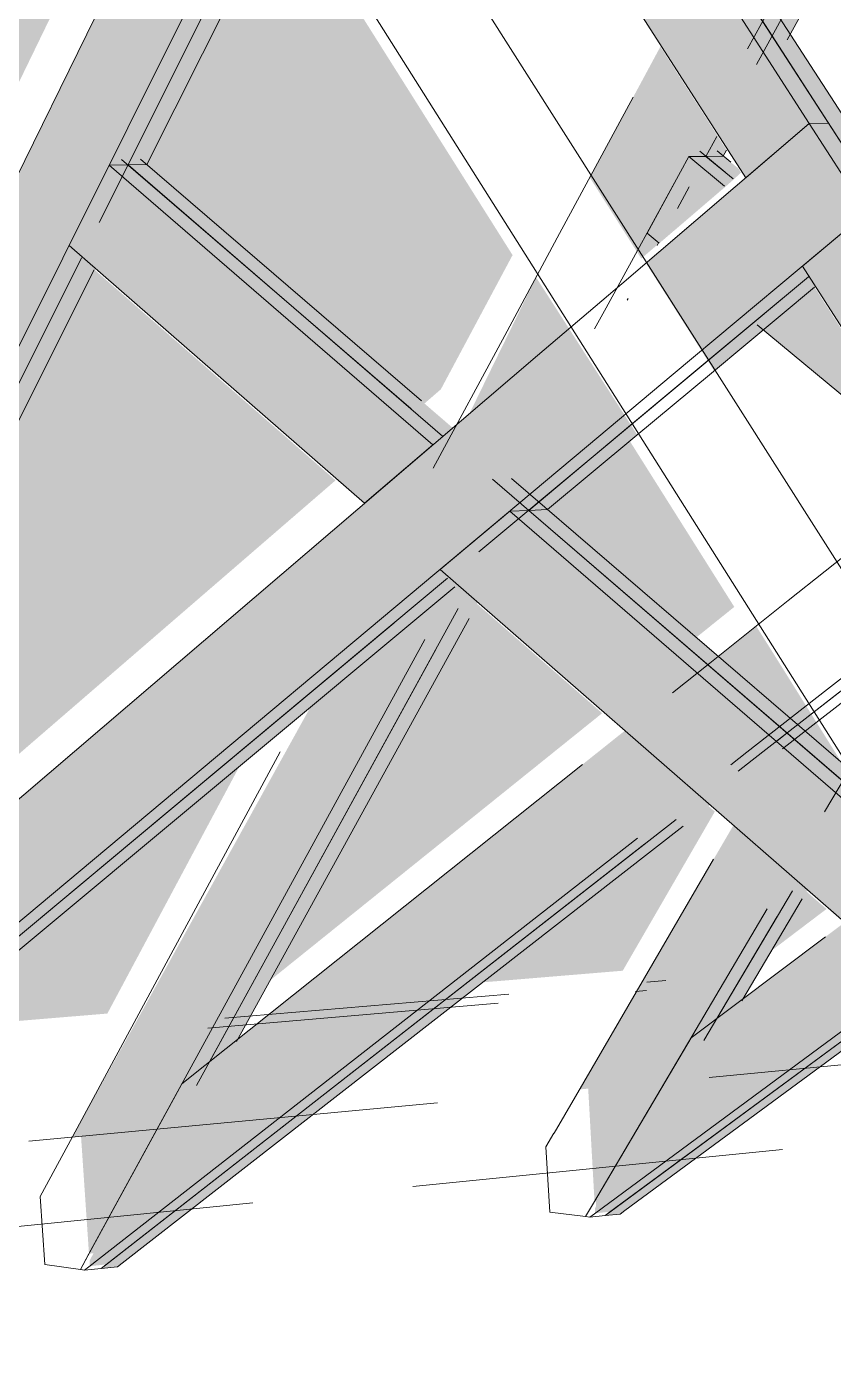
# Model space of a CAD drawing. Header units: inches. Extents: x -8026 to -8021, y -2777 to 2751.
# Drawn here: x -8023.4327 to -8023.3392, y -862.8533 to -862.7001 of the extents above; entities that cross this region are included whole.
import ezdxf

# ---------------------------------------------------------------- set-up
doc = ezdxf.new("R2010")
doc.units = ezdxf.units.IN
doc.header["$MEASUREMENT"] = 0
for name, color, linetype, lineweight in [('I-WALL', 2, 'Continuous', 13), ('S-BEAM', 12, 'Continuous', 9), ('S-BEAM-6', 183, 'Continuous', 9)]:
    doc.layers.add(name, color=color, linetype=linetype, lineweight=lineweight)
doc.layers.add('I-WALL-1', color=2, linetype='Continuous', lineweight=13, transparency=0.4)

msp = doc.modelspace()

# ---------------------------------------------------------------- hatches: boundary and pattern name
at = {"layer": 'I-WALL-1'}
h = msp.add_hatch(color=256, dxfattribs=at)
h.paths.add_polyline_path([(-8023.39969, -863.07742), (-8023.3967, -863.0766), (-8023.40804, -863.07266), (-8023.40791, -863.07455), (-8023.40376, -863.076)], flags=0)
h.paths.add_polyline_path([(-8023.42, -863.07033), (-8023.42013, -863.06847), (-8023.43924, -863.06183), (-8023.43911, -863.06366), (-8023.42122, -863.06991)], flags=0)
h.paths.add_polyline_path([(-8023.46187, -863.05572), (-8023.46102, -863.05551), (-8023.45878, -863.05504), (-8023.4828, -863.0467), (-8023.48266, -863.04846), (-8023.46235, -863.05555)], flags=0)
h.paths.add_polyline_path([(-8023.49548, -863.04399), (-8023.49563, -863.04224), (-8023.52723, -863.03127), (-8023.53011, -863.0319), (-8023.49726, -863.04337)], flags=0)
h.paths.add_polyline_path([(-8023.4825, -862.95209), (-8023.44073, -862.94485), (-8023.44477, -862.88969), (-8023.48715, -862.89539), (-8023.48397, -862.93426), (-8023.47666, -862.93598), (-8023.48373, -862.93713), (-8023.48289, -862.94735)], flags=0)
h.paths.add_polyline_path([(-8023.54831, -862.8248), (-8023.4885, -862.81982), (-8023.41416, -862.6666), (-8023.45696, -862.59871), (-8023.55047, -862.814), (-8023.54932, -862.81391), (-8023.54896, -862.81782)], flags=0)
h.paths.add_polyline_path([(-8023.47456, -862.81866), (-8023.47311, -862.81854), (-8023.39686, -862.75264), (-8023.42825, -862.72522), (-8023.47085, -862.81118)], flags=0)
h.paths.add_polyline_path([(-8023.45067, -862.81668), (-8023.42329, -862.8144), (-8023.40309, -862.77658), (-8023.44825, -862.81464)], flags=0)
h.paths.add_polyline_path([(-8023.40953, -862.81325), (-8023.40759, -862.81309), (-8023.36598, -862.77961), (-8023.38307, -862.76468), (-8023.4084, -862.81118)], flags=0)
h.paths.add_polyline_path([(-8023.38517, -862.81123), (-8023.3636, -862.80944), (-8023.35293, -862.791), (-8023.35602, -862.78831), (-8023.38511, -862.81118)], flags=0)
h.paths.add_polyline_path([(-8023.35002, -862.80831), (-8023.34768, -862.80811), (-8023.34, -862.80229), (-8023.34428, -862.79856), (-8023.35002, -862.8083)], flags=0)
h.paths.add_polyline_path([(-8023.35511, -862.77086), (-8023.35068, -862.7673), (-8023.36504, -862.74451), (-8023.37549, -862.75332), (-8023.35602, -862.77008)], flags=0)
h.paths.add_polyline_path([(-8023.38659, -862.74376), (-8023.38467, -862.7421), (-8023.37636, -862.72655), (-8023.40578, -862.67989), (-8023.4222, -862.7131), (-8023.38667, -862.74369)], flags=0)
h = msp.add_hatch(color=256, dxfattribs=at)
h.paths.add_polyline_path([(-8023.48911, -862.85033), (-8023.48495, -862.84989), (-8023.39977, -862.7789), (-8023.42735, -862.82871), (-8023.42634, -862.82862), (-8023.42542, -862.84222), (-8023.42489, -862.84216), (-8023.42536, -862.84306), (-8023.42532, -862.84366), (-8023.42342, -862.84346), (-8023.42401, -862.84392), (-8023.42211, -862.84372), (-8023.3535, -862.79027), (-8023.35081, -862.79265), (-8023.36862, -862.82319), (-8023.3676, -862.8231), (-8023.36687, -862.83615), (-8023.36669, -862.83613), (-8023.36669, -862.83673), (-8023.36682, -862.83696), (-8023.36679, -862.83754), (-8023.36504, -862.83735), (-8023.36565, -862.8378), (-8023.3639, -862.83762), (-8023.32885, -862.81183), (-8023.31317, -862.82555), (-8023.31294, -862.83057), (-8023.31241, -862.83051), (-8023.31291, -862.83135), (-8023.31288, -862.8319), (-8023.31127, -862.83173), (-8023.31189, -862.83216), (-8023.31028, -862.83199), (-8023.30943, -862.8314), (-8023.34814, -862.76952), (-8023.35255, -862.77303), (-8023.3723, -862.75602), (-8023.36192, -862.74737), (-8023.37364, -862.72912), (-8023.38137, -862.74494), (-8023.38328, -862.74657), (-8023.41871, -862.71607), (-8023.40231, -862.68337), (-8023.41058, -862.67023), (-8023.49136, -862.83472), (-8023.49038, -862.83464), (-8023.48923, -862.84882), (-8023.48872, -862.84877), (-8023.48916, -862.8497)], flags=0)
h.paths.add_polyline_path([(-8023.47197, -862.82227), (-8023.42468, -862.72808), (-8023.3935, -862.7553), (-8023.46964, -862.82033)], flags=0)
h.paths.add_polyline_path([(-8023.40813, -862.81729), (-8023.38039, -862.7668), (-8023.36337, -862.78165), (-8023.40508, -862.8149)], flags=0)
h.paths.add_polyline_path([(-8023.34963, -862.81262), (-8023.34223, -862.80015), (-8023.33795, -862.80388), (-8023.346, -862.80993)], flags=0)
at = {"layer": 'S-BEAM-6'}
h = msp.add_hatch(color=256, dxfattribs=at)
h.paths.add_polyline_path([(-8023.25723, -862.85937), (-8023.24736, -862.8581), (-8023.33536, -862.72161), (-8023.34279, -862.72783), (-8023.25998, -862.857), (-8023.25873, -862.85808)], flags=0)
h.paths.add_polyline_path([(-8023.34935, -862.71759), (-8023.342, -862.7113), (-8023.39237, -862.63316), (-8023.39719, -862.64297), (-8023.34967, -862.71709)], flags=0)
for points in [[(-8023.342, -862.7113), (-8023.33977, -862.71128), (-8023.39012, -862.63327), (-8023.39237, -862.63316), (-8023.35864, -862.68549)], [(-8023.24517, -862.85784), (-8023.24301, -862.85756), (-8023.38188, -862.64263), (-8023.38413, -862.64254), (-8023.24886, -862.85212)], [(-8023.35448, -862.73762), (-8023.33538, -862.72157), (-8023.342, -862.7113), (-8023.36093, -862.72747), (-8023.35474, -862.73721)], [(-8023.33536, -862.72161), (-8023.33313, -862.72157), (-8023.33977, -862.71128), (-8023.342, -862.7113), (-8023.33538, -862.72157)], [(-8023.35171, -862.71863), (-8023.35072, -862.71776), (-8023.35396, -862.71511), (-8023.35595, -862.71513), (-8023.35219, -862.71823)], [(-8023.35955, -862.72532), (-8023.35937, -862.72516), (-8023.35944, -862.72511)], [(-8023.35375, -862.73879), (-8023.34204, -862.72901), (-8023.34279, -862.72783), (-8023.35448, -862.73762)], [(-8023.35302, -862.73995), (-8023.34129, -862.73018), (-8023.34204, -862.72901), (-8023.35375, -862.73879)]]:
    msp.add_hatch(color=256, dxfattribs=at).paths.add_polyline_path(points, flags=0)
h = msp.add_hatch(color=256, dxfattribs=at)
h.paths.add_polyline_path([(-8023.36197, -862.72614), (-8023.35371, -862.71104), (-8023.35924, -862.70241), (-8023.36741, -862.71757), (-8023.36386, -862.72316)], flags=0)
h.paths.add_polyline_path([(-8023.34642, -862.69769), (-8023.32272, -862.65434), (-8023.32856, -862.64553), (-8023.35202, -862.68903), (-8023.34757, -862.69591)], flags=0)
h = msp.add_hatch(color=256, dxfattribs=at)
h.paths.add_polyline_path([(-8023.36145, -862.72695), (-8023.35955, -862.72532), (-8023.35944, -862.72511), (-8023.36079, -862.72399), (-8023.36197, -862.72614)], flags=0)
h.paths.add_polyline_path([(-8023.35595, -862.71513), (-8023.35396, -862.71511), (-8023.35264, -862.71271), (-8023.35371, -862.71104), (-8023.35594, -862.71511)], flags=0)
h.paths.add_polyline_path([(-8023.34533, -862.69937), (-8023.32159, -862.65605), (-8023.32272, -862.65434), (-8023.34642, -862.69769)], flags=0)
h = msp.add_hatch(color=256, dxfattribs=at)
h.paths.add_polyline_path([(-8023.35396, -862.71511), (-8023.35196, -862.71508), (-8023.35158, -862.71437), (-8023.35264, -862.71271), (-8023.35333, -862.71396)], flags=0)
h.paths.add_polyline_path([(-8023.34426, -862.70105), (-8023.32046, -862.65775), (-8023.32159, -862.65605), (-8023.34533, -862.69937)], flags=0)
h = msp.add_hatch(color=256, dxfattribs=at)
h.paths.add_polyline_path([(-8023.19673, -862.84441), (-8023.19941, -862.84037), (-8023.30573, -862.75305), (-8023.30771, -862.75314), (-8023.2012, -862.84073)], flags=0)
h.paths.add_polyline_path([(-8023.35072, -862.71776), (-8023.3499, -862.71699), (-8023.3502, -862.71652), (-8023.35196, -862.71508), (-8023.35396, -862.71511), (-8023.35162, -862.71703)], flags=0)
h = msp.add_hatch(color=256, dxfattribs=at)
h.paths.add_polyline_path([(-8023.20624, -862.85261), (-8023.19131, -862.85073), (-8023.3097, -862.75323), (-8023.31025, -862.75366), (-8023.29295, -862.78045), (-8023.20706, -862.85193)], flags=0)
h.paths.add_polyline_path([(-8023.32782, -862.75143), (-8023.34175, -862.7297), (-8023.34783, -862.73477), (-8023.32969, -862.74987)], flags=0)
h.paths.add_polyline_path([(-8023.35936, -862.72518), (-8023.35171, -862.71863), (-8023.35595, -862.71513), (-8023.36079, -862.72399), (-8023.35942, -862.72512)], flags=0)

# ---------------------------------------------------------------- linework, layer by layer
at = {"layer": 'I-WALL'}
for p, q in [((-8023.28834, -862.86359), (-8023.45243, -862.60361)), ((-8023.43896, -862.60446), (-8023.28575, -862.84557)), ((-8023.36081, -862.81078), (-8023.35859, -862.81059)), ((-8023.40967, -862.81495), (-8023.37678, -862.81215)), ((-8023.36214, -862.81184), (-8023.36085, -862.81173)), ((-8023.41164, -862.8161), (-8023.37801, -862.8132)), ((-8023.31722, -862.81837), (-8023.35358, -862.82179)), ((-8023.38504, -862.82474), (-8023.43239, -862.82919)), ((-8023.34508, -862.83013), (-8023.38791, -862.83444)), ((-8023.40645, -862.83631), (-8023.45953, -862.84166))]:
    msp.add_line(p, q, dxfattribs=at)
at = {"layer": 'S-BEAM'}
for p, q in [((-8023.342, -862.7113), (-8023.39237, -862.63316)), ((-8023.39012, -862.63327), (-8023.33977, -862.71128)), ((-8023.39719, -862.64297), (-8023.34935, -862.71759)), ((-8023.24618, -862.85628), (-8023.38413, -862.64254)), ((-8023.38188, -862.64263), (-8023.24401, -862.856)), ((-8023.34914, -862.70267), (-8023.32272, -862.65434)), ((-8023.32172, -862.6563), (-8023.34812, -862.70447)), ((-8023.32075, -862.65827), (-8023.34456, -862.7016)), ((-8023.41241, -862.67395), (-8023.49184, -862.83569)), ((-8023.4209, -862.7161), (-8023.40403, -862.68236)), ((-8023.48936, -862.84909), (-8023.40665, -862.68313)), ((-8023.40279, -862.68432), (-8023.41871, -862.71607)), ((-8023.40551, -862.68532), (-8023.42423, -862.72277)), ((-8023.36239, -862.70826), (-8023.37091, -862.72406)), ((-8023.342, -862.7113), (-8023.36372, -862.72986)), ((-8023.34935, -862.71759), (-8023.342, -862.7113)), ((-8023.33977, -862.71128), (-8023.342, -862.7113)), ((-8023.342, -862.7113), (-8023.33977, -862.71128)), ((-8023.33536, -862.72161), (-8023.342, -862.7113)), ((-8023.33977, -862.71128), (-8023.33313, -862.72157)), ((-8023.35396, -862.71511), (-8023.3527, -862.71282)), ((-8023.35396, -862.71511), (-8023.35595, -862.71513)), ((-8023.35174, -862.71693), (-8023.35466, -862.71452)), ((-8023.35396, -862.71511), (-8023.35196, -862.71508)), ((-8023.35396, -862.71511), (-8023.3508, -862.7177)), ((-8023.35267, -862.71449), (-8023.35108, -862.7158)), ((-8023.3516, -862.71441), (-8023.35196, -862.71508)), ((-8023.4231, -862.71614), (-8023.42773, -862.72542)), ((-8023.4209, -862.7161), (-8023.4231, -862.71614)), ((-8023.38558, -862.74853), (-8023.4231, -862.71614)), ((-8023.38812, -862.74437), (-8023.42165, -862.71546)), ((-8023.4209, -862.7161), (-8023.41871, -862.71607)), ((-8023.4209, -862.7161), (-8023.38448, -862.74751)), ((-8023.41945, -862.71543), (-8023.38692, -862.74344)), ((-8023.35595, -862.71513), (-8023.36079, -862.72399)), ((-8023.3518, -862.71855), (-8023.35595, -862.71513)), ((-8023.36552, -862.73264), (-8023.35691, -862.71689)), ((-8023.35589, -862.71864), (-8023.35727, -862.72116)), ((-8023.35776, -862.74036), (-8023.33536, -862.72161)), ((-8023.33536, -862.72161), (-8023.34279, -862.72783)), ((-8023.37091, -862.72406), (-8023.37727, -862.73585)), ((-8023.36079, -862.72399), (-8023.35939, -862.72515)), ((-8023.42773, -862.72542), (-8023.3935, -862.7553)), ((-8023.35961, -862.72542), (-8023.35949, -862.7252)), ((-8023.47561, -862.82553), (-8023.42627, -862.72685)), ((-8023.42483, -862.72827), (-8023.47218, -862.82268)), ((-8023.34279, -862.72783), (-8023.25998, -862.857)), ((-8023.36372, -862.72986), (-8023.37347, -862.73819)), ((-8023.3437, -862.7304), (-8023.35723, -862.7417)), ((-8023.35405, -862.73904), (-8023.34209, -862.72905)), ((-8023.3414, -862.73026), (-8023.35333, -862.74021)), ((-8023.36297, -862.73156), (-8023.36309, -862.73177)), ((-8023.36686, -862.73509), (-8023.36552, -862.73264)), ((-8023.42977, -862.73384), (-8023.47706, -862.82844)), ((-8023.34802, -862.73462), (-8023.32785, -862.75141)), ((-8023.37727, -862.73585), (-8023.38555, -862.75121)), ((-8023.37347, -862.73819), (-8023.47903, -862.82836)), ((-8023.36293, -862.74646), (-8023.35405, -862.73904)), ((-8023.3678, -862.74877), (-8023.35776, -862.74036)), ((-8023.35333, -862.74021), (-8023.36219, -862.74759)), ((-8023.35723, -862.7417), (-8023.36724, -862.75006)), ((-8023.37449, -862.75612), (-8023.36293, -862.74646)), ((-8023.4892, -862.85041), (-8023.3678, -862.74877)), ((-8023.3935, -862.7553), (-8023.38558, -862.74853)), ((-8023.36219, -862.74759), (-8023.3723, -862.75602)), ((-8023.36724, -862.75006), (-8023.38025, -862.76092)), ((-8023.33972, -862.7861), (-8023.37867, -862.75251)), ((-8023.37647, -862.75243), (-8023.34256, -862.78162)), ((-8023.37669, -862.75621), (-8023.38474, -862.76295)), ((-8023.37449, -862.75612), (-8023.37669, -862.75621)), ((-8023.33482, -862.79237), (-8023.37669, -862.75621)), ((-8023.37449, -862.75612), (-8023.3723, -862.75602)), ((-8023.37449, -862.75612), (-8023.33747, -862.78804)), ((-8023.33219, -862.75681), (-8023.34443, -862.76656)), ((-8023.4871, -862.85017), (-8023.38389, -862.76396)), ((-8023.38474, -862.76295), (-8023.31551, -862.82339)), ((-8023.38304, -862.76497), (-8023.48502, -862.84995)), ((-8023.34443, -862.76656), (-8023.35351, -862.7738)), ((-8023.33989, -862.77684), (-8023.32733, -862.76701)), ((-8023.41149, -862.82009), (-8023.38267, -862.7675)), ((-8023.38139, -862.76863), (-8023.40832, -862.81763)), ((-8023.32677, -862.76802), (-8023.33931, -862.77781)), ((-8023.39012, -862.76917), (-8023.48712, -862.85019)), ((-8023.42555, -862.84246), (-8023.38653, -862.77108)), ((-8023.38522, -862.77216), (-8023.41295, -862.82275)), ((-8023.35351, -862.7738), (-8023.35783, -862.77724)), ((-8023.34419, -862.78162), (-8023.3343, -862.77389)), ((-8023.33381, -862.77493), (-8023.34368, -862.78262)), ((-8023.34921, -862.78413), (-8023.33989, -862.77684)), ((-8023.33931, -862.77781), (-8023.34861, -862.78506)), ((-8023.34023, -862.79105), (-8023.33416, -862.78076)), ((-8023.3459, -862.78295), (-8023.34419, -862.78162)), ((-8023.34256, -862.78162), (-8023.31146, -862.80839)), ((-8023.40327, -862.78407), (-8023.42783, -862.8296)), ((-8023.34368, -862.78262), (-8023.34511, -862.78373)), ((-8023.36827, -862.78556), (-8023.41466, -862.82254)), ((-8023.35109, -862.7856), (-8023.34921, -862.78413)), ((-8023.34861, -862.78506), (-8023.35022, -862.78632)), ((-8023.3083, -862.81319), (-8023.33972, -862.7861)), ((-8023.42348, -862.84351), (-8023.3574, -862.79192)), ((-8023.35659, -862.79268), (-8023.42158, -862.84331)), ((-8023.42542, -862.84373), (-8023.36191, -862.79407)), ((-8023.36104, -862.79476), (-8023.42351, -862.84353)), ((-8023.35307, -862.79653), (-8023.36909, -862.82401)), ((-8023.35274, -862.81506), (-8023.34394, -862.8002)), ((-8023.367, -862.83638), (-8023.34687, -862.80229)), ((-8023.3428, -862.80112), (-8023.34979, -862.81291)), ((-8023.3457, -862.80317), (-8023.35419, -862.81751)), ((-8023.34011, -862.8055), (-8023.35568, -862.8172)), ((-8023.36688, -862.8376), (-8023.33481, -862.81392)), ((-8023.334, -862.81447), (-8023.36513, -862.83742)), ((-8023.3651, -862.8374), (-8023.33233, -862.81324)), ((-8023.33157, -862.81382), (-8023.36336, -862.83722)), ((-8023.35568, -862.8172), (-8023.36688, -862.83618)), ((-8023.41466, -862.82254), (-8023.42543, -862.84224)), ((-8023.36909, -862.82401), (-8023.37156, -862.82824)), ((-8023.37157, -862.82826), (-8023.37249, -862.82984)), ((-8023.42783, -862.8296), (-8023.43107, -862.83561)), ((-8023.37249, -862.82984), (-8023.37206, -862.8374)), ((-8023.43107, -862.83561), (-8023.43053, -862.84348)), ((-8023.36688, -862.83618), (-8023.36791, -862.83792)), ((-8023.37206, -862.8374), (-8023.36791, -862.83792)), ((-8023.36791, -862.83792), (-8023.367, -862.83638)), ((-8023.3674, -862.83799), (-8023.36688, -862.8376)), ((-8023.36565, -862.8378), (-8023.3651, -862.8374)), ((-8023.36513, -862.83742), (-8023.36565, -862.8378)), ((-8023.36565, -862.8378), (-8023.3639, -862.83762)), ((-8023.36336, -862.83722), (-8023.3639, -862.83762)), ((-8023.36791, -862.83792), (-8023.3674, -862.83799)), ((-8023.3674, -862.83799), (-8023.36565, -862.8378)), ((-8023.42543, -862.84224), (-8023.42642, -862.84405)), ((-8023.43053, -862.84348), (-8023.42642, -862.84405)), ((-8023.42642, -862.84405), (-8023.42555, -862.84246)), ((-8023.42592, -862.84412), (-8023.42542, -862.84373)), ((-8023.42401, -862.84392), (-8023.42348, -862.84351)), ((-8023.42351, -862.84353), (-8023.42401, -862.84392)), ((-8023.42401, -862.84392), (-8023.42211, -862.84372)), ((-8023.42158, -862.84331), (-8023.42211, -862.84372)), ((-8023.42642, -862.84405), (-8023.42592, -862.84412)), ((-8023.42592, -862.84412), (-8023.42401, -862.84392))]:
    msp.add_line(p, q, dxfattribs=at)

doc.saveas('drawing.dxf')
